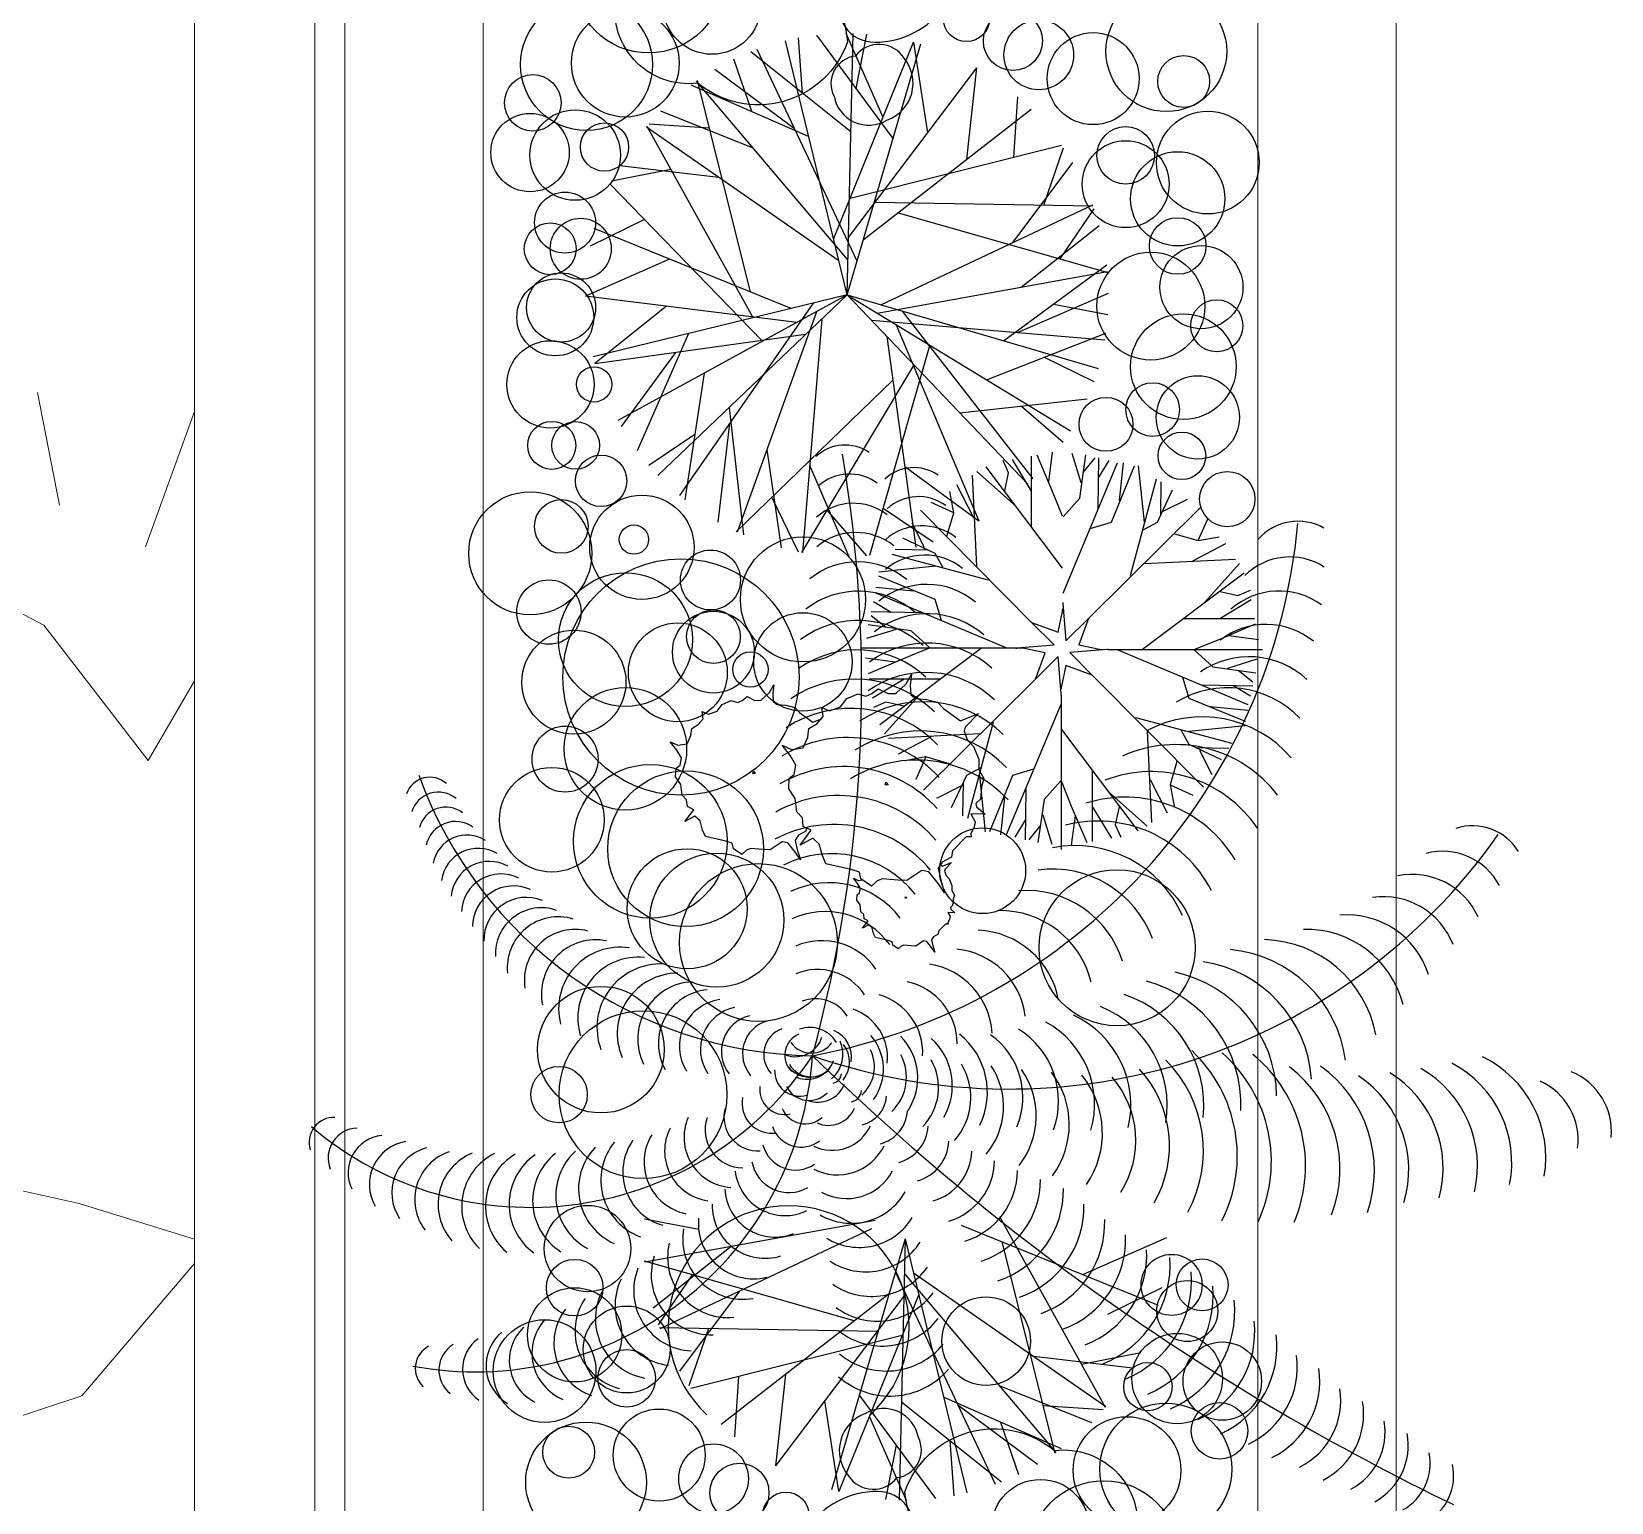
# Model space of a CAD drawing. Header units: millimetres. Extents: x 3468 to 20390, y -976 to 7887.
# Drawn here: x 9992.3 to 10044.9, y 5832 to 5881 of the extents above; entities that cross this region are included whole.
import ezdxf

# ---------------------------------------------------------------- set-up
doc = ezdxf.new("R2010")
doc.units = ezdxf.units.MM
doc.layers.add('A-FURN', color=9, linetype='Continuous', lineweight=13)
doc.layers.add('vetro', color=140, linetype='Continuous', lineweight=15)
doc.layers.add('VEGETAZIONE', color=7, linetype='Continuous', true_color=0x007a00)

msp = doc.modelspace()

# ---------------------------------------------------------------- linework, layer by layer
at = {"layer": 'A-FURN'}
for p, q in [((10002.704, 6122.771), (10002.704, 5794.213)), ((10037.704, 6122.771), (10037.704, 5794.213)), ((10007.307, 6118.164), (10007.307, 5803.311)), ((10033.101, 6118.164), (10033.101, 5798.816)), ((9993.207, 5865.203), (9992.475, 5868.951)), ((9996.071, 5863.816), (9997.704, 5868.321)), ((9993.865, 5841.958), (9989.883, 5842.827)), ((9997.704, 5840.765), (9993.865, 5841.958)), ((9993.95, 5835.555), (9997.704, 5839.957)), ((9990.131, 5834.282), (9993.95, 5835.555))]:
    msp.add_line(p, q, dxfattribs=at)
msp.add_lwpolyline([(9997.704, 5859.355), (9996.163, 5856.7), (9992.689, 5861.211), (9989.077, 5863.1), (9988.59, 5865.599), (9983.622, 5871.115), (9978.518, 5874.01), (9976.034, 5876.768), (9972.301, 5879.282), (9969.68, 5879.42), (9967.822, 5882.3)], dxfattribs=at)
at = {"layer": 'VEGETAZIONE'}
for p, q in [((10020.955, 5877.414), (10018.424, 5880.851)), ((10020.622, 5878.114), (10019.391, 5880.909)), ((10019.427, 5872.203), (10019.63, 5880.907)), ((10019.73, 5879.078), (10020.08, 5880.885)), ((10019.554, 5877.632), (10016.22, 5880.297)), ((10019.756, 5873.324), (10016.431, 5880.377)), ((10019.427, 5872.203), (10017.371, 5880.663)), ((10017.94, 5878.922), (10017.811, 5880.758)), ((10018.975, 5874.063), (10021.642, 5880.623)), ((10019.427, 5872.203), (10021.876, 5880.558)), ((10022.111, 5877.603), (10021.646, 5880.622)), ((10017.676, 5877.735), (10015.022, 5879.712)), ((10016.252, 5878.308), (10015.652, 5880.048)), ((10019.472, 5874.116), (10023.746, 5879.763)), ((10023.417, 5876.725), (10023.749, 5879.761)), ((10018.144, 5877.48), (10014.235, 5879.191)), ((10019.455, 5873.371), (10014.417, 5879.323)), ((10016.208, 5872.305), (10014.443, 5879.341)), ((10024.974, 5876.788), (10025.113, 5878.796)), ((10016.304, 5877.093), (10013.228, 5878.316)), ((10019.966, 5874.04), (10025.555, 5878.387)), ((10019.152, 5873.338), (10012.745, 5877.784)), ((10016.291, 5871.468), (10012.766, 5877.808)), ((10014.842, 5877.75), (10012.835, 5877.889)), ((10019.529, 5875.423), (10026.565, 5877.187)), ((10025.972, 5875.197), (10026.626, 5877.099)), ((10024.959, 5873.955), (10026.936, 5876.609)), ((10013.563, 5876.374), (10011.588, 5875.989)), ((10015.145, 5876.118), (10011.858, 5876.503)), ((10016.588, 5870.681), (10011.542, 5875.893)), ((10020.358, 5875.287), (10027.612, 5875.17)), ((10020.548, 5871.875), (10027.601, 5875.2)), ((10026.524, 5873.401), (10027.648, 5875.069)), ((10012.683, 5874.714), (10010.875, 5873.832)), ((10021.125, 5874.941), (10028.101, 5872.951)), ((10025.224, 5872.463), (10027.82, 5874.516)), ((10017.568, 5871.751), (10011.008, 5874.418)), ((10013.517, 5873.398), (10010.722, 5872.167)), ((10020.425, 5871.596), (10028.098, 5872.983)), ((10024.638, 5870.676), (10028.075, 5873.207)), ((10017.749, 5871.286), (10010.722, 5872.164)), ((10019.427, 5872.203), (10010.968, 5870.147)), ((10013.409, 5871.828), (10011.028, 5869.915)), ((10019.427, 5872.203), (10011.789, 5868.027)), ((10019.427, 5872.203), (10013.13, 5866.193)), ((10018.293, 5871.928), (10013.847, 5865.521)), ((10019.427, 5872.203), (10027.782, 5869.755)), ((10019.427, 5872.203), (10026.863, 5867.676)), ((10019.427, 5872.203), (10025.438, 5865.906)), ((10025.094, 5870.954), (10028.133, 5872.265)), ((10026.302, 5871.901), (10028.109, 5871.551)), ((10018.403, 5871.643), (10015.767, 5864.305)), ((10018.583, 5871.397), (10017.936, 5863.626)), ((10020.234, 5871.359), (10028.004, 5870.712)), ((10021.264, 5871.665), (10025.611, 5866.076)), ((10018.043, 5870.882), (10011.029, 5869.912)), ((10014.151, 5870.92), (10012.44, 5867.011)), ((10020.749, 5870.819), (10021.719, 5863.805)), ((10021.062, 5871.208), (10023.815, 5864.684)), ((10024.066, 5869.38), (10028.04, 5870.935)), ((10013.711, 5870.283), (10011.906, 5867.819)), ((10022.165, 5870.506), (10020.175, 5863.53)), ((10021.633, 5869.855), (10017.904, 5863.632)), ((10025.989, 5870.132), (10027.644, 5869.326)), ((10014.663, 5869.599), (10014.022, 5865.379)), ((10020.95, 5869.364), (10015.738, 5864.318)), ((10023.177, 5868.275), (10027.418, 5868.749)), ((10015.499, 5868.454), (10015.973, 5864.213)), ((10025.229, 5868.504), (10026.619, 5867.298)), ((10015.512, 5867.921), (10015.128, 5864.634)), ((10014.353, 5867.556), (10012.827, 5866.526)), ((10016.754, 5867.053), (10017.233, 5863.779)), ((10024.803, 5866.281), (10024.624, 5866.695)), ((10025.569, 5865.675), (10024.933, 5866.724)), ((10025.569, 5864.462), (10025.569, 5866.835)), ((10026.269, 5865.657), (10025.748, 5866.87)), ((10026.139, 5865.978), (10026.269, 5866.963)), ((10026.614, 5862.279), (10028.433, 5866.614)), ((10027.22, 5865.946), (10026.917, 5866.924)), ((10027.174, 5865.441), (10027.378, 5866.875)), ((10027.284, 5866.288), (10027.681, 5866.777)), ((10027.78, 5865.098), (10027.809, 5866.777)), ((10027.792, 5866.109), (10028.147, 5866.695)), ((10028.497, 5865.359), (10028.625, 5866.614)), ((10018.178, 5866.537), (10019.489, 5863.498)), ((10021.348, 5866.487), (10023.812, 5864.682)), ((10023.744, 5863.168), (10023.597, 5866.199)), ((10025.031, 5865.179), (10023.744, 5866.328)), ((10026.595, 5863.104), (10024.053, 5866.485)), ((10024.672, 5865.686), (10024.803, 5866.281)), ((10028.223, 5864.642), (10028.993, 5866.516)), ((10028.864, 5862.866), (10029.721, 5866.076)), ((10029.325, 5864.642), (10029.132, 5866.516)), ((10022.978, 5864.952), (10022.847, 5865.657)), ((10023.646, 5864.777), (10023.076, 5865.879)), ((10026.595, 5864.841), (10026.269, 5865.657)), ((10029.756, 5864.642), (10030.264, 5865.718)), ((10029.867, 5864.87), (10029.885, 5865.978)), ((10016.916, 5865.459), (10017.799, 5863.651)), ((10018.747, 5865.039), (10020.068, 5863.521)), ((10020.625, 5865.107), (10022.293, 5863.983)), ((10025.569, 5861.302), (10021.87, 5865.033)), ((10022.978, 5864.952), (10022.228, 5865.29)), ((10022.228, 5865.29), (10022.228, 5865.29)), ((10026.614, 5864.821), (10027.174, 5865.441)), ((10027.459, 5861.432), (10031.19, 5865.131)), ((10029.949, 5865.001), (10030.759, 5865.408)), ((10022, 5863.792), (10021.593, 5864.602)), ((10022.75, 5864.171), (10022.978, 5864.952)), ((10027.523, 5864.43), (10028.223, 5864.642)), ((10029.278, 5864.381), (10029.756, 5864.642)), ((10031.109, 5864.023), (10031.447, 5864.773)), ((10031.447, 5864.773), (10031.447, 5864.773)), ((10022.359, 5863.599), (10021.283, 5864.106)), ((10030.328, 5864.251), (10031.109, 5864.023)), ((10031.109, 5864.023), (10031.814, 5864.153)), ((10024.135, 5862.707), (10020.925, 5863.564)), ((10022.13, 5863.71), (10021.022, 5863.727)), ((10022.619, 5863.121), (10022.359, 5863.599)), ((10030.934, 5863.355), (10032.036, 5863.925)), ((10022.359, 5863.168), (10020.485, 5862.975)), ((10029.261, 5860.406), (10032.642, 5862.948)), ((10029.325, 5863.257), (10032.356, 5863.404)), ((10031.336, 5861.97), (10032.485, 5863.257)), ((10021.642, 5862.34), (10020.387, 5862.468)), ((10022.359, 5862.066), (10020.485, 5862.835)), ((10032.438, 5862.198), (10032.852, 5862.377)), ((10020.892, 5861.634), (10020.305, 5861.99)), ((10024.721, 5860.457), (10020.387, 5862.276)), ((10022.57, 5861.366), (10022.359, 5862.066)), ((10026.606, 5861.926), (10026.707, 5860.683)), ((10031.832, 5861.432), (10032.881, 5862.068)), ((10031.843, 5862.328), (10032.438, 5862.198)), ((10021.902, 5861.623), (10020.224, 5861.652)), ((10020.713, 5861.127), (10020.224, 5861.524)), ((10026.318, 5860.55), (10025.569, 5861.302)), ((10025.569, 5861.302), (10026.449, 5860.981)), ((10026.449, 5860.981), (10026.595, 5861.666)), ((10026.707, 5860.683), (10027.459, 5861.432)), ((10027.459, 5861.432), (10027.139, 5860.552)), ((10030.619, 5861.432), (10032.992, 5861.432)), ((10021.055, 5861.063), (10020.077, 5860.76)), ((10021.56, 5861.016), (10020.126, 5861.221)), ((10022.179, 5860.457), (10021.56, 5861.016)), ((10031.814, 5860.731), (10033.027, 5861.253)), ((10032.135, 5860.862), (10033.12, 5860.731)), ((10025.242, 5860.447), (10019.898, 5860.447)), ((10023.897, 5860.438), (10020.516, 5857.896)), ((10022.16, 5860.438), (10021.344, 5860.112)), ((10025.075, 5860.449), (10026.318, 5860.55)), ((10026.019, 5860.291), (10025.334, 5860.437)), ((10025.699, 5859.412), (10026.019, 5860.291)), ((10028.083, 5860.395), (10026.84, 5860.294)), ((10026.84, 5860.294), (10027.589, 5859.541)), ((10027.139, 5860.552), (10027.823, 5860.406)), ((10028.119, 5860.396), (10033.26, 5860.396)), ((10028.437, 5860.387), (10032.771, 5858.568)), ((10030.979, 5860.387), (10031.598, 5859.827)), ((10030.998, 5860.406), (10031.814, 5860.731)), ((10021.023, 5859.982), (10020.038, 5860.112)), ((10021.344, 5860.112), (10020.131, 5859.591)), ((10026.451, 5860.161), (10025.699, 5859.412)), ((10026.552, 5858.918), (10026.451, 5860.161)), ((10026.709, 5859.862), (10026.563, 5859.177)), ((10027.589, 5859.541), (10026.709, 5859.862)), ((10031.598, 5859.827), (10033.032, 5859.623)), ((10032.103, 5859.781), (10033.081, 5860.084)), ((10022.539, 5859.412), (10020.166, 5859.412)), ((10021.326, 5859.412), (10020.277, 5858.776)), ((10025.699, 5859.412), (10021.967, 5855.713)), ((10027.589, 5859.541), (10031.288, 5855.81)), ((10030.587, 5859.477), (10030.799, 5858.778)), ((10031.256, 5859.221), (10032.934, 5859.192)), ((10032.266, 5859.209), (10032.853, 5858.854)), ((10032.445, 5859.716), (10032.934, 5859.32)), ((10021.822, 5858.874), (10020.673, 5857.586)), ((10026.554, 5858.882), (10026.554, 5853.741)), ((10030.799, 5858.778), (10032.673, 5858.008)), ((10020.72, 5858.646), (10020.306, 5858.466)), ((10021.314, 5858.515), (10020.72, 5858.646)), ((10026.544, 5858.564), (10024.725, 5854.23)), ((10031.516, 5858.504), (10032.771, 5858.375)), ((10024.294, 5857.978), (10023.437, 5854.767)), ((10026.563, 5857.74), (10029.105, 5854.359)), ((10029.023, 5858.136), (10032.233, 5857.279)), ((10029.414, 5857.676), (10029.561, 5854.644)), ((10030.539, 5857.723), (10030.799, 5857.244)), ((10030.799, 5857.676), (10032.673, 5857.868)), ((10023.833, 5857.586), (10020.801, 5857.44)), ((10022.224, 5857.489), (10021.122, 5856.918)), ((10030.799, 5857.244), (10031.875, 5856.737)), ((10031.027, 5857.134), (10032.136, 5857.116)), ((10022.049, 5856.821), (10021.344, 5856.69)), ((10022.049, 5856.821), (10021.711, 5856.071)), ((10022.83, 5856.592), (10022.049, 5856.821)), ((10030.408, 5856.673), (10030.18, 5855.892)), ((10031.158, 5857.052), (10031.565, 5856.242)), ((10021.711, 5856.071), (10021.711, 5856.071)), ((10023.402, 5856.201), (10022.894, 5855.126)), ((10023.88, 5856.462), (10023.402, 5856.201)), ((10023.833, 5856.201), (10024.025, 5854.327)), ((10024.935, 5856.201), (10024.165, 5854.327)), ((10025.634, 5856.413), (10024.935, 5856.201)), ((10027.589, 5856.382), (10027.589, 5854.009)), ((10029.512, 5856.067), (10030.082, 5854.965)), ((10023.209, 5855.843), (10022.399, 5855.436)), ((10023.291, 5855.973), (10023.273, 5854.865)), ((10025.378, 5855.745), (10025.349, 5854.067)), ((10026.544, 5856.022), (10025.984, 5855.403)), ((10026.563, 5856.003), (10026.889, 5855.186)), ((10028.127, 5855.665), (10029.414, 5854.516)), ((10030.18, 5855.892), (10030.31, 5855.186)), ((10030.18, 5855.892), (10030.93, 5855.554)), ((10030.93, 5855.554), (10030.93, 5855.554)), ((10024.661, 5855.484), (10024.533, 5854.23)), ((10025.984, 5855.403), (10025.78, 5853.969)), ((10026.889, 5855.186), (10027.41, 5853.974)), ((10027.589, 5855.169), (10028.225, 5854.12)), ((10028.485, 5855.157), (10028.355, 5854.563)), ((10025.366, 5854.735), (10025.011, 5854.148)), ((10025.874, 5854.556), (10025.477, 5854.067)), ((10025.938, 5854.898), (10026.241, 5853.92)), ((10027.019, 5854.866), (10026.889, 5853.881)), ((10028.355, 5854.563), (10028.534, 5854.149)), ((10014.486, 5841.083), (10012.679, 5841.433)), ((10020.363, 5841.388), (10012.69, 5840.001)), ((10024.497, 5841.516), (10028.022, 5835.176)), ((10020.24, 5841.109), (10013.187, 5837.784)), ((10023.22, 5841.233), (10029.78, 5838.566)), ((10027.271, 5839.586), (10030.066, 5840.817)), ((10015.564, 5840.521), (10012.968, 5838.468)), ((10021.361, 5840.781), (10018.912, 5832.426)), ((10021.361, 5840.781), (10021.158, 5832.077)), ((10021.361, 5840.781), (10023.417, 5832.321)), ((10024.58, 5840.679), (10026.345, 5833.643)), ((10019.663, 5838.043), (10012.687, 5840.033)), ((10014.264, 5839.583), (10013.14, 5837.915)), ((10021.032, 5839.66), (10024.357, 5832.607)), ((10021.333, 5839.613), (10026.371, 5833.661)), ((10021.636, 5839.646), (10028.043, 5835.2)), ((10015.829, 5839.029), (10013.852, 5836.375)), ((10020.822, 5838.944), (10015.233, 5834.597)), ((10021.316, 5838.868), (10017.042, 5833.221)), ((10021.813, 5838.921), (10019.146, 5832.361)), ((10028.105, 5838.27), (10029.913, 5839.152)), ((10020.43, 5837.697), (10013.176, 5837.814)), ((10014.816, 5837.787), (10014.162, 5835.885)), ((10021.259, 5837.561), (10014.223, 5835.797)), ((10025.643, 5836.866), (10028.93, 5836.481)), ((10027.225, 5836.61), (10029.2, 5836.995)), ((10015.814, 5836.196), (10015.675, 5834.188)), ((10017.37, 5836.259), (10017.039, 5833.223)), ((10019.833, 5835.57), (10022.364, 5832.133)), ((10024.484, 5835.891), (10027.56, 5834.668)), ((10018.677, 5835.381), (10019.142, 5832.362)), ((10021.234, 5835.352), (10024.568, 5832.687)), ((10022.643, 5835.504), (10026.553, 5833.793)), ((10023.112, 5835.249), (10025.766, 5833.272)), ((10025.946, 5835.234), (10027.953, 5835.095)), ((10020.166, 5834.87), (10021.397, 5832.075)), ((10024.536, 5834.676), (10025.136, 5832.936)), ((10022.848, 5834.062), (10022.977, 5832.226)), ((10021.058, 5833.906), (10020.708, 5832.099))]:
    msp.add_line(p, q, dxfattribs=at)
for points in [[(10023.026, 5884.433, 0.520567), (10020.823, 5885.748, 0.520567), (10019.406, 5884.609, 0.520567), (10019.209, 5882.226, 0.520567), (10020.344, 5880.617, 0.520567)], [(10019.443, 5880.635, -0.520567), (10014.461, 5879.254, -0.520567), (10011.748, 5882.246, -0.520567), (10013.414, 5883.93, -0.520567)], [(10020.754, 5878.023, 0.520567), (10021.323, 5880.087, 0.520567), (10019.701, 5880.157, 0.520567), (10018.99, 5878.816, 0.520567)], [(10020.034, 5834.961, 0.520567), (10019.465, 5832.897, 0.520567), (10021.087, 5832.827, 0.520567), (10021.798, 5834.168, 0.520567)], [(10021.345, 5832.349, -0.520567), (10026.327, 5833.73, -0.520567), (10029.04, 5830.738, -0.520567), (10027.374, 5829.054, -0.520567)], [(10017.762, 5828.551, 0.520567), (10019.965, 5827.236, 0.520567), (10021.382, 5828.376, 0.520567), (10021.579, 5830.758, 0.520567), (10020.444, 5832.367, 0.520567)]]:
    msp.add_lwpolyline(points, format="xyb", close=True, dxfattribs=at)
for points in [[(10018.073, 5854.484), (10018.05, 5854.346), (10017.807, 5854.217), (10017.7, 5854.049), (10017.767, 5853.73), (10017.871, 5853.397), (10017.706, 5853.639), (10017.454, 5853.958), (10017.265, 5853.995), (10016.869, 5853.724), (10016.621, 5853.735), (10016.221, 5853.771), (10016.076, 5853.719), (10015.923, 5853.577), (10015.64, 5853.767), (10015.604, 5853.946), (10015.385, 5854.022), (10014.709, 5854.171), (10014.617, 5854.388), (10014.534, 5854.696), (10014.36, 5854.848), (10014.026, 5854.667), (10014.321, 5855.066), (10014.108, 5855.167), (10014.085, 5855.397), (10013.938, 5855.55), (10013.894, 5855.909), (10013.718, 5856.164), (10013.735, 5856.446), (10013.865, 5856.549), (10013.912, 5856.793), (10013.763, 5857.049), (10013.541, 5857.329), (10013.79, 5857.215), (10014.104, 5857.256), (10014.226, 5857.538), (10014.256, 5857.769), (10014.472, 5857.899), (10014.638, 5858.092), (10014.605, 5858.335), (10014.807, 5858.247), (10015.097, 5858.351), (10015.269, 5858.57), (10015.565, 5858.7), (10015.773, 5858.638), (10015.934, 5858.703), (10016.098, 5858.832), (10016.357, 5858.705), (10016.569, 5858.707), (10016.843, 5858.965), (10016.985, 5859.222), (10016.952, 5858.927), (10016.969, 5858.671), (10017.102, 5858.569), (10017.387, 5858.546), (10017.685, 5858.471), (10017.842, 5858.305), (10018.289, 5857.975), (10018.576, 5858.091)], [(10022.539, 5853.233), (10022.605, 5853.184), (10022.907, 5853.306), (10022.687, 5853.08), (10022.671, 5853.016), (10022.719, 5852.872), (10022.823, 5852.761), (10022.911, 5852.545), (10022.911, 5852.377), (10022.998, 5852.225), (10022.956, 5852.089), (10022.938, 5851.881), (10022.863, 5851.808), (10022.874, 5851.752), (10023.018, 5851.633), (10022.78, 5851.639), (10022.854, 5851.504), (10022.835, 5851.423), (10022.781, 5851.303), (10022.785, 5851.255), (10022.703, 5851.254), (10022.473, 5851.021), (10022.455, 5850.916), (10022.304, 5850.835), (10022.237, 5850.731), (10022.279, 5850.531), (10022.344, 5850.323), (10022.24, 5850.474), (10022.083, 5850.674), (10021.965, 5850.697), (10021.717, 5850.527), (10021.562, 5850.534), (10021.312, 5850.557), (10021.222, 5850.524), (10021.126, 5850.435), (10020.949, 5850.554), (10020.927, 5850.666), (10020.79, 5850.713), (10020.368, 5850.807), (10020.31, 5850.943), (10020.258, 5851.135), (10020.149, 5851.23), (10019.94, 5851.116), (10020.125, 5851.366), (10019.992, 5851.429), (10019.978, 5851.573), (10019.886, 5851.669), (10019.858, 5851.893), (10019.748, 5852.052), (10019.758, 5852.229), (10019.84, 5852.293), (10019.869, 5852.446), (10019.776, 5852.605), (10019.638, 5852.78), (10019.793, 5852.709), (10019.943, 5852.729)]]:
    msp.add_lwpolyline(points, dxfattribs=at)
for points in [[(10017.866, 5853.885), (10018.235, 5854.384), (10017.969, 5854.511), (10017.94, 5854.799), (10017.756, 5854.99), (10017.701, 5855.438), (10017.482, 5855.757), (10017.502, 5856.11), (10017.665, 5856.239), (10017.723, 5856.543), (10017.537, 5856.863), (10017.26, 5857.213), (10017.572, 5857.071), (10017.963, 5857.122), (10018.116, 5857.475), (10018.153, 5857.764), (10018.424, 5857.926), (10018.631, 5858.167), (10018.59, 5858.471), (10018.843, 5858.361), (10019.205, 5858.491), (10019.42, 5858.765), (10019.789, 5858.927), (10020.051, 5858.849), (10020.252, 5858.93), (10020.456, 5859.092), (10020.78, 5858.934), (10021.045, 5858.936), (10021.387, 5859.258), (10021.565, 5859.58), (10021.524, 5859.211), (10021.545, 5858.891), (10021.712, 5858.764), (10022.067, 5858.734), (10022.44, 5858.64), (10022.637, 5858.433), (10023.196, 5858.02), (10023.799, 5858.264), (10023.359, 5857.813), (10023.328, 5857.685), (10023.423, 5857.397), (10023.632, 5857.174), (10023.807, 5856.743), (10023.807, 5856.406), (10023.981, 5856.103), (10023.897, 5855.83), (10023.862, 5855.414), (10023.711, 5855.268), (10023.733, 5855.156), (10024.021, 5854.918), (10023.546, 5854.931), (10023.694, 5854.66), (10023.655, 5854.499), (10023.547, 5854.258), (10023.556, 5854.162), (10023.391, 5854.161), (10022.931, 5853.694), (10022.896, 5853.485), (10022.593, 5853.323), (10022.459, 5853.114), (10022.543, 5852.714), (10022.672, 5852.298), (10022.466, 5852.601), (10022.151, 5853), (10021.915, 5853.046), (10021.42, 5852.707), (10021.11, 5852.721), (10020.61, 5852.766), (10020.429, 5852.7), (10020.237, 5852.523), (10019.883, 5852.761), (10019.839, 5852.985), (10019.565, 5853.079), (10018.72, 5853.266), (10018.605, 5853.538), (10018.501, 5853.921), (10018.284, 5854.112)], [(10016.29, 5856.27), (10016.309, 5856.347), (10016.37, 5856.271)], [(10020.697, 5855.89), (10020.72, 5855.986), (10020.796, 5855.89)], [(10021.356, 5852.119), (10021.367, 5852.167), (10021.405, 5852.119)]]:
    msp.add_lwpolyline(points, close=True, dxfattribs=at)
for centre, radius in [((10012.818, 5882.764), 2.504), ((10014.927, 5881.841), 1.625), ((10010.752, 5879.873), 2.197), ((10023.4, 5881.409), 0.769), ((10030.053, 5880.315), 2.009), ((10012.042, 5879.92), 1.793), ((10024.944, 5880.661), 0.982), ((10025.807, 5880.194), 1.159), ((10027.617, 5879.405), 1.532), ((10030.631, 5879.31), 0.864), ((10008.962, 5878.599), 0.942), ((10008.871, 5876.943), 1.305), ((10010.375, 5876.86), 1.507), ((10031.434, 5876.609), 1.711), ((10011.35, 5877.127), 0.804), ((10028.7, 5876.848), 0.958), ((10028.7, 5875.891), 1.447), ((10030.431, 5875.403), 1.569), ((10010.036, 5874.61), 1.015), ((10009.543, 5873.739), 0.862), ((10010.559, 5873.739), 1.016), ((10030.431, 5873.833), 0.942), ((10029.537, 5871.831), 1.797), ((10031.22, 5872.461), 1.383), ((10009.904, 5871.785), 1.15), ((10009.711, 5871.455), 1.28), ((10031.732, 5871.177), 0.867), ((10030.619, 5869.816), 1.758), ((10009.55, 5869.225), 1.453), ((10011.003, 5869.225), 0.588), ((10029.597, 5868.386), 0.893), ((10031.102, 5868.126), 1.386), ((10028.045, 5867.895), 0.898), ((10009.595, 5867.194), 0.799), ((10010.39, 5867.194), 0.794), ((10030.571, 5866.846), 0.792), ((10011.237, 5866.013), 0.857), ((10032.082, 5865.406), 0.92), ((10008.879, 5863.599), 2.049), ((10012.594, 5863.803), 1.736), ((10009.914, 5864.497), 0.893), ((10012.33, 5864.059), 0.488), ((10017.956, 5862.067), 2.083), ((10013.895, 5859.482), 3.932), ((10014.878, 5862.712), 0.998), ((10012.048, 5860.728), 2.227), ((10009.498, 5861.646), 1.071), ((10014.975, 5860.312), 1.362), ((10014.977, 5860.827), 0.893), ((10017.956, 5859.984), 1.64), ((10010.33, 5859.311), 1.734), ((10013.792, 5859.636), 1.647), ((10016.207, 5859.732), 0.587), ((10012.046, 5857.094), 2.039), ((10010.037, 5856.748), 1.099), ((10012.875, 5854.012), 2.558), ((10009.597, 5854.73), 1.741), ((10014.049, 5853.766), 2.593), ((10023.939, 5853.034), 1.429), ((10014.103, 5851.768), 1.998), ((10015.088, 5851.39), 2.23), ((10016.476, 5850.642), 2.627), ((10028.414, 5850.469), 2.598), ((10011.231, 5847.076), 2.108), ((10012.632, 5845.578), 2.795), ((10009.837, 5845.578), 0.94), ((10010.787, 5840.452), 1.44), ((10010.357, 5839.151), 0.942), ((10030.229, 5839.245), 1.016), ((10031.245, 5839.245), 0.862), ((10030.752, 5838.374), 1.015), ((10010.357, 5837.581), 1.569), ((10024.053, 5837.373), 1.475), ((10012.088, 5837.093), 1.447), ((10009.354, 5836.375), 1.711), ((10030.413, 5836.124), 1.507), ((10031.917, 5836.041), 1.305), ((10012.088, 5836.136), 0.958), ((10029.438, 5835.857), 0.804), ((10013.171, 5833.579), 1.532), ((10030.036, 5833.111), 2.197), ((10031.826, 5834.385), 0.942), ((10010.735, 5832.669), 2.009), ((10010.157, 5833.674), 0.864), ((10028.746, 5833.064), 1.793), ((10014.981, 5832.79), 1.159), ((10015.844, 5832.323), 0.982), ((10025.861, 5831.143), 1.625), ((10027.97, 5830.22), 2.504), ((10017.388, 5831.575), 0.769)]:
    msp.add_circle(centre, radius, dxfattribs=at)
for centre, radius, start, end in [((10019.357, 5865.803), 1.404, 54.9113, 133.6506), ((9972.774, 5859.191), 47.137, 344.8546, 9.4139), ((10019.51, 5864.694), 1.545, 53.7208, 132.4602), ((10021.648, 5865.051), 1.404, 54.9113, 133.6506), ((10019.633, 5863.414), 1.853, 52.5303, 131.2697), ((10021.801, 5863.943), 1.545, 53.7208, 132.4602), ((10014.638, 5866.417), 19.877, 280.5408, 354.7461), ((10021.924, 5862.662), 1.853, 52.5303, 131.2697), ((10034.433, 5862.894), 1.773, 60.7591, 138.154), ((10019.717, 5862.271), 2.022, 51.3398, 130.0792), ((10022.008, 5861.519), 2.022, 51.3398, 130.0792), ((10034.166, 5861.352), 2.127, 57.3954, 134.7904), ((10019.782, 5860.778), 2.54, 50.1494, 128.8887), ((10022.073, 5860.026), 2.54, 50.1494, 128.8887), ((10019.804, 5859.472), 2.868, 48.9589, 127.6983), ((10027.046, 5861.962), 0.442, 180, 184.6649), ((10033.801, 5859.934), 2.411, 54.0318, 131.4267), ((10019.793, 5858.144), 3.219, 47.7684, 126.5078), ((10022.095, 5858.721), 2.868, 48.9589, 127.6983), ((10026.162, 5861.758), 0.442, 347.9659, 0), ((10033.375, 5858.751), 2.482, 50.6682, 128.0631), ((10019.756, 5857.057), 3.33, 46.5779, 125.3173), ((10022.084, 5857.392), 3.219, 47.7684, 126.5078), ((10025.039, 5860.889), 0.442, 270, 274.6649), ((10025.242, 5860.005), 0.442, 77.9659, 90), ((10027.916, 5860.839), 0.442, 257.9659, 270), ((10028.119, 5859.954), 0.442, 90, 94.6649), ((10032.81, 5857.32), 2.836, 47.3045, 124.6995), ((10019.673, 5855.628), 3.784, 45.3875, 124.1268), ((10022.047, 5856.305), 3.33, 46.5779, 125.3173), ((10026.111, 5858.882), 0.442, 0, 4.6649), ((10026.996, 5859.085), 0.442, 167.9659, 180), ((10032.104, 5855.808), 3.319, 43.9409, 121.3358), ((10019.571, 5854.439), 4, 44.197, 122.9363), ((10021.964, 5854.876), 3.784, 45.3875, 124.1268), ((10031.249, 5854.256), 3.9, 40.5773, 117.9722), ((10021.862, 5853.687), 4, 44.197, 122.9363), ((10019.444, 5853.298), 4.17, 43.0065, 121.7459), ((10030.365, 5852.978), 4.255, 37.2136, 114.6086), ((10021.735, 5852.547), 4.17, 43.0065, 121.7459), ((10005.536, 5855.33), 0.817, 47.6963, 161.0431), ((10018.48, 5861.026), 14.152, 199.8929, 269.1654), ((10019.312, 5852.33), 4.17, 41.816, 120.5554), ((10029.549, 5852.078), 4.255, 33.85, 111.2449), ((10005.816, 5854.726), 0.923, 49.969, 163.3158), ((10019.145, 5851.271), 4.265, 40.6256, 119.3649), ((10006.069, 5854.242), 0.907, 52.2418, 165.5886), ((10028.682, 5851.228), 4.255, 30.4864, 107.8813), ((10006.393, 5853.676), 0.998, 54.5145, 167.8613), ((10018.986, 5850.403), 4.17, 39.4351, 118.1744), ((10027.767, 5850.43), 4.255, 27.1227, 104.5176), ((10040.254, 5852.758), 1.773, 30.992, 108.3869), ((10006.766, 5853.087), 1.134, 56.7872, 170.134), ((10024.819, 5865.644), 19.877, 250.7737, 324.979), ((10007.143, 5852.55), 1.229, 59.06, 172.4067), ((10018.912, 5850.065), 3.538, 38.2446, 116.984), ((10027.02, 5849.97), 3.9, 23.7591, 101.154), ((10039.256, 5851.552), 2.127, 27.6284, 105.0233), ((10007.516, 5852.069), 1.276, 61.3327, 174.6795), ((10007.909, 5851.605), 1.323, 63.6054, 176.9522), ((10026.264, 5849.542), 3.546, 20.3954, 97.7904), ((10038.235, 5850.502), 2.411, 24.2647, 101.6596), ((10008.322, 5851.157), 1.371, 65.8781, 179.2249), ((10018.832, 5849.677), 2.957, 37.0541, 115.7935), ((10025.402, 5849.042), 3.333, 17.0318, 94.4267), ((10008.754, 5850.728), 1.418, 68.1509, 181.4977), ((10037.278, 5849.687), 2.482, 20.9011, 98.296), ((10009.246, 5850.276), 1.524, 70.4236, 183.7704), ((10009.805, 5849.804), 1.694, 72.6963, 186.0431), ((10018.694, 5849.018), 2.654, 35.8637, 114.603), ((10024.52, 5848.585), 3.12, 13.6682, 91.0631), ((10036.077, 5848.725), 2.836, 17.5374, 94.9324), ((10010.375, 5849.386), 1.694, 75.5535, 188.9003), ((10023.676, 5848.216), 2.836, 10.3045, 87.6995), ((10034.714, 5847.763), 3.319, 14.1738, 91.5687), ((10011.051, 5848.933), 1.8, 78.4106, 191.7574), ((10011.864, 5848.444), 2.042, 81.2677, 194.6145), ((10018.587, 5848.515), 2.19, 34.6732, 113.4125), ((10022.822, 5847.884), 2.553, 6.9409, 84.3358), ((10031.799, 5846.17), 4.255, 7.4465, 84.8415), ((10033.202, 5846.841), 3.9, 10.8102, 88.2051), ((10012.474, 5848.145), 2.011, 84.1249, 197.4717), ((10013.217, 5847.812), 2.117, 86.982, 200.3288), ((10018.436, 5847.858), 1.887, 33.4827, 112.2221), ((10021.78, 5847.474), 2.482, 3.5773, 80.9722), ((10030.645, 5845.794), 4.255, 4.0829, 81.4778), ((10013.786, 5847.611), 2.011, 89.8392, 203.186), ((10014.363, 5847.434), 1.905, 92.6963, 206.0431), ((10020.965, 5847.261), 2.127, 0.2136, 77.6086), ((10028.279, 5845.248), 4.255, 357.3556, 74.7505), ((10029.47, 5845.487), 4.255, 0.7193, 78.1142), ((10014.945, 5847.28), 1.8, 95.5535, 208.9003), ((10015.417, 5847.186), 1.573, 98.4106, 211.7574), ((10018.378, 5847.536), 1.236, 32.2922, 111.0316), ((10019.958, 5846.985), 1.986, 356.85, 74.2449), ((10027.403, 5845.22), 3.9, 353.992, 71.3869), ((10015.96, 5847.087), 1.418, 101.2677, 214.6145), ((10016.473, 5847.014), 1.229, 104.1249, 217.4717), ((10019.071, 5846.815), 1.702, 353.4864, 70.8813), ((10025.537, 5845.217), 3.333, 347.2647, 64.6596), ((10026.534, 5845.223), 3.546, 350.6284, 68.0233), ((10017.08, 5846.944), 1.134, 106.982, 220.3288), ((10017.565, 5846.912), 0.915, 109.8392, 223.186), ((10018.19, 5846.787), 1.03, 31.1017, 109.8411), ((10018.627, 5846.838), 0.945, 350.1227, 67.5176), ((10023.628, 5845.357), 2.836, 340.5374, 57.9324), ((10024.544, 5845.258), 3.12, 343.9011, 61.296), ((10018.111, 5846.89), 0.756, 112.6963, 226.0431), ((10017.699, 5847.78), 0.938, 251.0937, 341.7906), ((10018.241, 5847.796), 0.835, 214.8369, 324.0977), ((10018.221, 5846.924), 1.068, 310.3343, 23.8495), ((10018.562, 5846.668), 0.945, 320.3556, 37.7505), ((10018.935, 5846.428), 1.702, 323.7193, 41.1142), ((10019.79, 5846.134), 1.986, 327.0829, 44.4778), ((10020.801, 5845.874), 2.127, 330.4465, 47.8415), ((10021.614, 5845.654), 2.482, 333.8102, 51.2051), ((10022.722, 5845.493), 2.553, 337.1738, 54.5687), ((10008.888, 5853.073), 11.247, 229.5669, 326.5663), ((10007.05, 5847.595), 11.247, 259.334, 356.3334), ((10018.227, 5847.007), 0.835, 210.7952, 320.056), ((10018.091, 5847.028), 0.938, 249.4783, 340.1753), ((10075.12, 5905.326), 81.535, 225.79693, 244.18022), ((10019.053, 5846.512), 1.282, 312.251, 25.7662), ((10019.798, 5846.164), 1.602, 314.1676, 27.6829), ((10020.6, 5845.811), 1.869, 316.0843, 29.5995), ((10021.409, 5845.478), 2.136, 318.001, 31.5162), ((10027.013, 5843.706), 4.273, 331.4176, 44.9329), ((10027.609, 5843.538), 4.807, 333.3343, 46.8495), ((10028.743, 5843.351), 4.807, 335.251, 48.7662), ((10029.882, 5843.201), 4.807, 337.1676, 50.6829), ((10037.813, 5843.318), 3.739, 348.6676, 62.1829), ((10038.948, 5843.473), 3.739, 350.5843, 64.0995), ((10017.848, 5846.364), 0.835, 176.9865, 286.2473), ((10018.191, 5847.099), 0.938, 219.7112, 310.4082), ((10018.89, 5846.309), 0.355, 282.2358, 354.5911), ((10022.176, 5845.179), 2.457, 319.9176, 33.4329), ((10023.052, 5844.867), 2.671, 321.8343, 35.3495), ((10023.937, 5844.578), 2.884, 323.751, 37.2662), ((10024.881, 5844.3), 3.044, 325.6676, 39.1829), ((10025.833, 5844.049), 3.205, 327.5843, 41.0995), ((10026.422, 5843.876), 3.739, 329.501, 43.0162), ((10031.56, 5843.105), 4.273, 339.0843, 52.5995), ((10032.706, 5843.051), 4.273, 341.001, 54.5162), ((10034.385, 5843.084), 3.739, 342.9176, 56.4329), ((10035.53, 5843.124), 3.739, 344.8343, 58.3495), ((10036.673, 5843.202), 3.739, 346.751, 60.2662), ((10042.733, 5844.361), 2.136, 354.4176, 67.9329), ((10017.353, 5845.75), 0.835, 172.9448, 282.2056), ((10018.158, 5846.22), 0.835, 206.7536, 316.0144), ((10018.462, 5846.266), 0.938, 247.8629, 338.5599), ((10019.483, 5845.754), 0.426, 282.8565, 355.2118), ((10019.681, 5845.608), 1.065, 283.4772, 355.8325), ((10041.625, 5844.079), 2.136, 352.501, 66.0162), ((10016.454, 5844.83), 1.128, 164.8615, 274.1223), ((10016.93, 5845.293), 1.002, 168.9031, 278.1639), ((10018.033, 5845.441), 0.835, 202.7119, 311.9727), ((10018.811, 5845.494), 0.938, 246.2475, 336.9445), ((10020.23, 5845.111), 1.207, 284.0979, 356.4532), ((10002.35, 5843.988), 0.835, 88.0698, 197.3306), ((10015.667, 5844.156), 1.67, 156.7781, 266.0389), ((10015.952, 5844.396), 1.253, 160.8198, 270.0806), ((10017.893, 5844.834), 1.002, 198.6702, 307.931), ((10018.926, 5845.13), 1.406, 244.6321, 335.3291), ((10020.809, 5844.594), 1.314, 284.7186, 357.0738), ((10003.151, 5843.466), 1.002, 92.1115, 201.3723), ((10004.068, 5842.975), 1.253, 96.1531, 205.4139), ((10004.985, 5842.582), 1.462, 100.1948, 209.4556), ((10013.233, 5842.727), 2.005, 140.6115, 249.8723), ((10013.797, 5842.995), 1.838, 144.6531, 253.9139), ((10014.42, 5843.329), 1.754, 148.6948, 257.9556), ((10015.021, 5843.701), 1.67, 152.7365, 261.9973), ((10021.392, 5844.082), 1.421, 285.3393, 357.6945), ((10005.814, 5842.308), 1.545, 104.2365, 213.4973), ((10006.702, 5842.088), 1.67, 108.2781, 217.5389), ((10007.646, 5841.932), 1.838, 112.3198, 221.5806), ((10008.559, 5841.86), 1.963, 116.3615, 225.6223), ((10009.392, 5841.863), 2.005, 120.4031, 229.6639), ((10010.181, 5841.926), 2.005, 124.4448, 233.7056), ((10010.963, 5842.045), 2.005, 128.4865, 237.7473), ((10011.735, 5842.219), 2.005, 132.5281, 241.7889), ((10012.493, 5842.447), 2.005, 136.5698, 245.8306), ((10017.71, 5844.196), 1.128, 194.6286, 303.8894), ((10019.103, 5844.642), 1.735, 243.0167, 333.7137), ((10021.798, 5843.745), 1.776, 285.96, 358.3152), ((10017.361, 5843.221), 1.67, 186.5452, 295.806), ((10017.49, 5843.57), 1.253, 190.5869, 299.8477), ((10019.406, 5843.852), 1.735, 241.4014, 332.0983), ((10022.205, 5843.409), 2.131, 286.5807, 358.9359), ((10022.613, 5843.074), 2.486, 287.2014, 359.5566), ((10017.027, 5842.505), 1.67, 182.5036, 291.7644), ((10023.022, 5842.742), 2.841, 287.822, 0.1773), ((10023.432, 5842.41), 3.196, 288.4427, 0.798), ((10017.48, 5837.865), 4.01, 312.76, 227.24), ((10016.69, 5841.884), 1.754, 178.4619, 287.7227), ((10019.564, 5843.358), 2.063, 239.786, 330.483), ((10024.116, 5841.854), 3.196, 289.0634, 1.4187), ((10016.314, 5841.284), 1.838, 174.4202, 283.681), ((10019.831, 5842.555), 2.063, 238.1706, 328.8676), ((10024.807, 5841.305), 3.196, 289.6841, 2.0394), ((10015.958, 5840.772), 2.005, 170.3786, 279.6394), ((10025.503, 5840.764), 3.196, 290.3048, 2.6601), ((10015.455, 5840.161), 2.005, 166.3369, 275.5977), ((10020.044, 5841.835), 2.156, 236.5552, 327.2522), ((10026.206, 5840.23), 3.196, 290.9255, 3.2807), ((10014.326, 5839.053), 2.005, 158.2536, 267.5144), ((10014.91, 5839.587), 2.005, 162.2952, 271.556), ((10020.24, 5841.109), 2.25, 234.9398, 325.6368), ((10026.63, 5839.919), 3.551, 291.5462, 3.9014), ((10013.706, 5838.561), 2.005, 154.2119, 263.4727), ((10027.342, 5839.397), 3.551, 292.1669, 4.5221), ((10012.331, 5837.698), 1.963, 146.1286, 255.3894), ((10013.053, 5838.115), 2.005, 150.1702, 259.431), ((10020.431, 5840.334), 2.297, 233.3244, 324.0214), ((10028.059, 5838.884), 3.551, 292.7876, 5.1428), ((10028.781, 5838.378), 3.551, 293.4082, 5.7635), ((10011.503, 5837.308), 1.838, 142.0869, 251.3477), ((10008.87, 5836.551), 1.462, 129.9619, 239.2227), ((10009.726, 5836.724), 1.545, 134.0036, 243.2644), ((10010.606, 5836.974), 1.67, 138.0452, 247.306), ((10020.6, 5839.553), 2.344, 231.7091, 322.406), ((10029.801, 5837.678), 3.196, 294.0289, 6.3842), ((10005.885, 5836.463), 0.835, 117.8369, 227.0977), ((10006.84, 5836.407), 1.002, 121.8786, 231.1394), ((10007.879, 5836.437), 1.253, 125.9202, 235.181), ((10020.739, 5838.815), 2.438, 230.0937, 320.7906), ((10030.537, 5837.191), 3.196, 294.6496, 7.0049), ((10031.574, 5836.516), 2.841, 295.2703, 7.6256), ((10020.851, 5838.119), 2.578, 228.4783, 319.1753), ((10032.322, 5836.048), 2.841, 295.891, 8.2463), ((10033.376, 5835.4), 2.486, 296.5117, 8.867), ((10034.136, 5834.952), 2.486, 297.1324, 9.4876), ((10035.205, 5834.329), 2.131, 297.7531, 10.1083), ((10035.976, 5833.901), 2.131, 298.3738, 10.729), ((10037.061, 5833.305), 1.776, 298.9945, 11.3497), ((10037.843, 5832.897), 1.776, 299.6151, 11.9704)]:
    msp.add_arc(centre, radius, start, end, dxfattribs=at)
at = {"layer": 'vetro'}
for p, q in [((9997.704, 5789.61), (9997.704, 6122.77)), ((10001.704, 5794.216), (10001.704, 6122.771))]:
    msp.add_line(p, q, dxfattribs=at)

doc.saveas('drawing.dxf')
